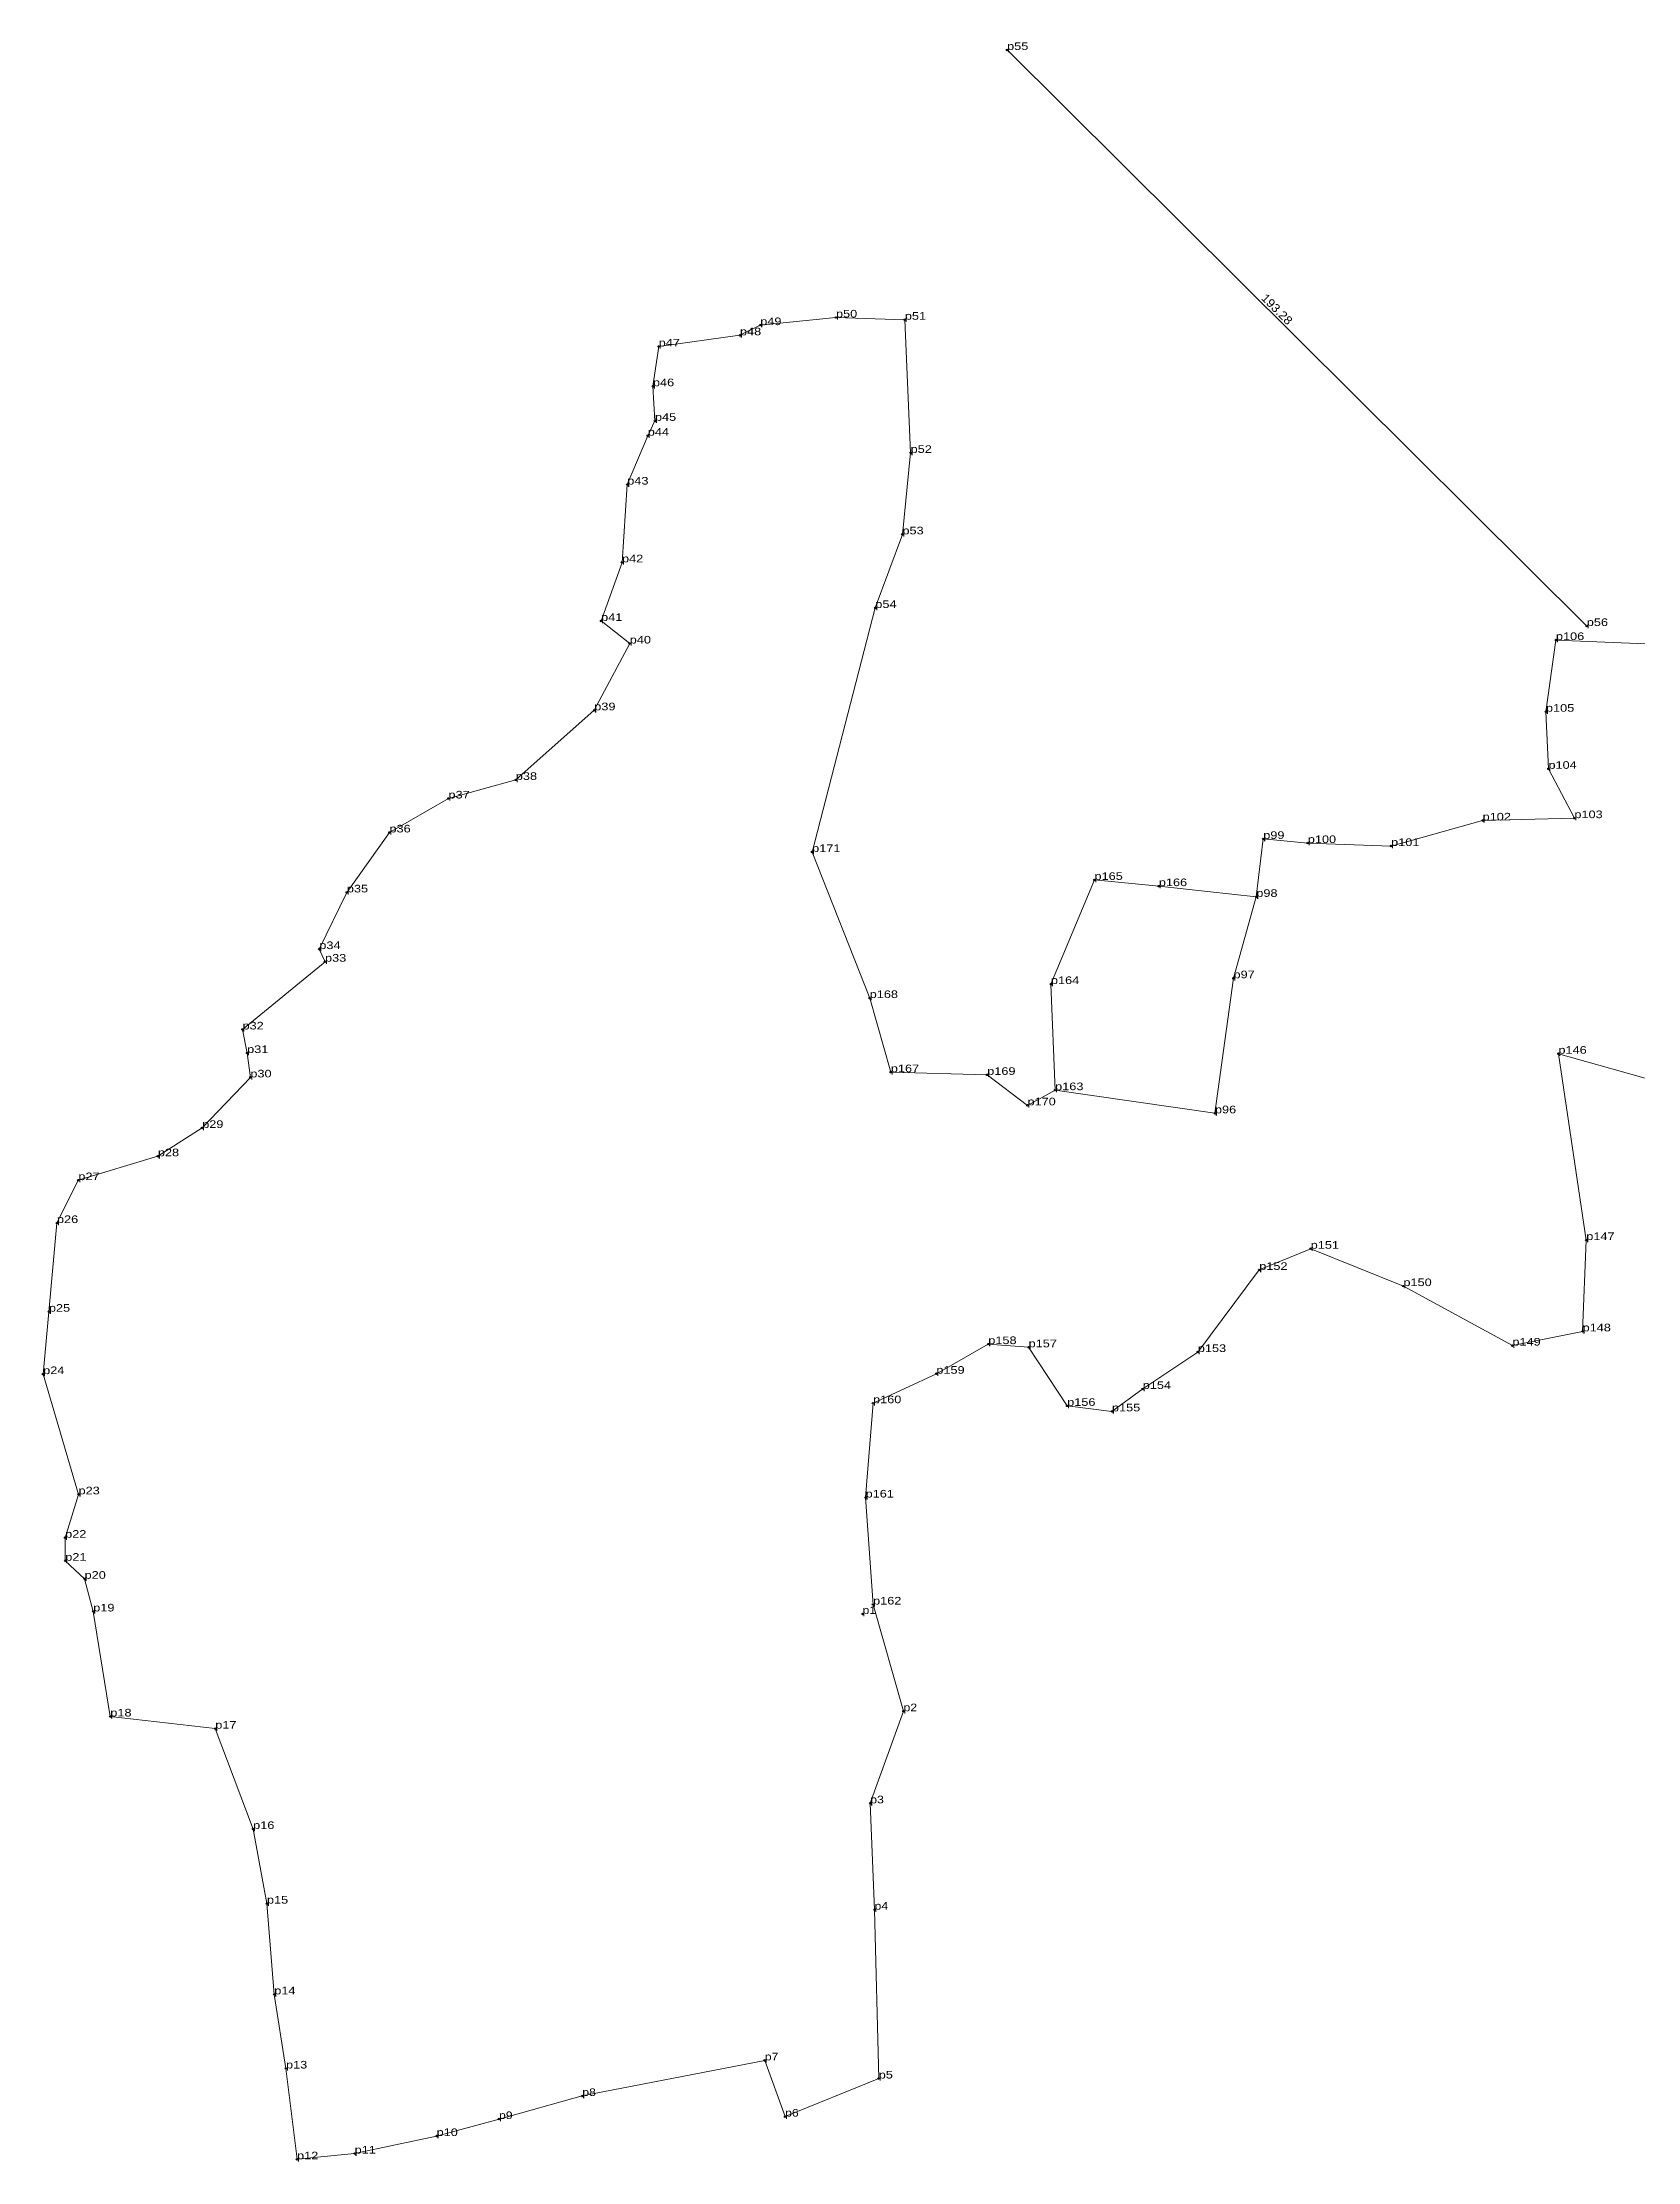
# Model space of a CAD drawing. Header units: metres. Extents: x 544648 to 555948, y 1833669 to 1842315.
# Drawn here: x 555209 to 555587, y 1840223 to 1840724 of the extents above; entities that cross this region are included whole.
import ezdxf
from ezdxf.enums import TextEntityAlignment as Align

# ---------------------------------------------------------------- set-up
doc = ezdxf.new("R2010")
doc.units = ezdxf.units.M
doc.header["$LTSCALE"] = 0.72
doc.header["$PDMODE"] = 32
doc.header["$PDSIZE"] = 0.36
doc.layers.add('10', color=7, linetype='Continuous', lineweight=13)
doc.layers.add('12', color=7, linetype='Continuous')
doc.layers.add('7', color=7, linetype='Continuous')

msp = doc.modelspace()

# ---------------------------------------------------------------- linework, layer by layer
at = {"layer": '10'}
for p, q in [((555437.42, 1840722.47), (555574.52, 1840586.23)), ((555448.78, 1840476.45), (555486.58, 1840470.98))]:
    msp.add_line(p, q, dxfattribs=at)
for points in [[(555348.18, 1840582.09), (555341.42, 1840587.42), (555346.36, 1840601.29), (555347.59, 1840619.69), (555352.45, 1840631.24), (555354.15, 1840634.76), (555353.67, 1840642.94), (555355.03, 1840652.35), (555374.25, 1840654.99), (555379.04, 1840657.4), (555396.96, 1840659.2), (555413.24, 1840658.67), (555414.61, 1840627.18), (555412.67, 1840607.91), (555406.26, 1840590.5), (555391.32, 1840532.78)], [(555592.32, 1840581.84), (555567.22, 1840582.92), (555564.86, 1840565.96), (555565.45, 1840552.46), (555571.58, 1840540.79), (555549.88, 1840540.24), (555528.24, 1840534.2), (555508.54, 1840534.9), (555498, 1840535.87), (555496.36, 1840522.17), (555490.97, 1840502.92), (555486.58, 1840470.98)], [(555405.73, 1840354.8), (555412.93, 1840329.56), (555405.07, 1840307.78), (555406.08, 1840282.62), (555407.07, 1840242.69), (555384.93, 1840233.68), (555380.12, 1840246.98), (555336.97, 1840238.56), (555317.27, 1840233.1), (555302.51, 1840229.09), (555283.12, 1840224.94), (555269.51, 1840223.58), (555266.89, 1840245.06), (555264.11, 1840262.6), (555262.39, 1840284.06), (555259.12, 1840301.7), (555250.16, 1840325.44), (555225.34, 1840328.32), (555221.3, 1840353.16), (555219.26, 1840360.89), (555214.69, 1840365.15), (555214.66, 1840370.59), (555217.83, 1840380.86), (555209.46, 1840409.29), (555210.82, 1840424.05), (555212.73, 1840445.02), (555217.78, 1840455.17), (555236.59, 1840460.82), (555247.07, 1840467.51), (555258.46, 1840479.47), (555257.7, 1840485.23), (555256.61, 1840490.81), (555276.12, 1840506.84), (555274.77, 1840509.82), (555281.28, 1840523.22), (555291.36, 1840537.41), (555305.31, 1840545.44), (555321.24, 1840549.84), (555339.79, 1840566.3), (555348.18, 1840582.09)], [(555496.36, 1840522.17), (555473.31, 1840524.71), (555458.09, 1840526.18), (555447.79, 1840501.55), (555448.78, 1840476.45), (555442.25, 1840472.86), (555432.72, 1840480.07), (555409.93, 1840480.7), (555404.93, 1840498.25), (555391.32, 1840532.78)], [(555604.57, 1840474.71), (555567.81, 1840485.07), (555574.39, 1840441), (555573.52, 1840419.41), (555556.93, 1840416.04), (555531.15, 1840430.11), (555509.22, 1840438.95), (555497.05, 1840433.94), (555482.53, 1840414.52), (555469.5, 1840405.78), (555462.22, 1840400.48), (555451.63, 1840401.78), (555442.51, 1840415.64), (555432.98, 1840416.39), (555420.69, 1840409.38), (555405.72, 1840402.41), (555403.96, 1840380.11), (555405.73, 1840354.8)]]:
    msp.add_lwpolyline(points, dxfattribs=at)
at = {"layer": '7'}
for p in [(555437.42, 1840722.47), (555396.96, 1840659.2), (555413.24, 1840658.67), (555374.25, 1840654.99), (555379.04, 1840657.4), (555355.03, 1840652.35), (555353.67, 1840642.94), (555354.15, 1840634.76), (555352.45, 1840631.24), (555414.61, 1840627.18), (555347.59, 1840619.69), (555412.67, 1840607.91), (555346.36, 1840601.29), (555341.42, 1840587.42), (555406.26, 1840590.5), (555567.22, 1840582.92), (555574.52, 1840586.23), (555348.18, 1840582.09), (555339.79, 1840566.3), (555564.86, 1840565.97), (555565.45, 1840552.46), (555321.24, 1840549.84), (555305.31, 1840545.44), (555291.36, 1840537.41), (555549.88, 1840540.24), (555571.58, 1840540.79), (555391.32, 1840532.78), (555498.01, 1840535.87), (555508.54, 1840534.9), (555528.24, 1840534.2), (555281.28, 1840523.22), (555458.09, 1840526.17), (555473.31, 1840524.71), (555496.36, 1840522.17), (555274.77, 1840509.82), (555276.12, 1840506.84), (555490.97, 1840502.92), (555404.93, 1840498.25), (555447.79, 1840501.55), (555256.61, 1840490.81), (555257.7, 1840485.23), (555567.81, 1840485.07), (555258.46, 1840479.47), (555409.93, 1840480.71), (555432.72, 1840480.07), (555442.25, 1840472.87), (555448.78, 1840476.45), (555247.07, 1840467.51), (555486.58, 1840470.99), (555236.59, 1840460.82), (555217.78, 1840455.17), (555212.73, 1840445.02), (555509.22, 1840438.95), (555574.39, 1840441), (555497.05, 1840433.94), (555531.15, 1840430.11), (555210.82, 1840424.05), (555573.52, 1840419.41), (555432.98, 1840416.39), (555442.51, 1840415.64), (555482.53, 1840414.52), (555556.93, 1840416.04), (555209.46, 1840409.29), (555420.69, 1840409.38), (555405.72, 1840402.41), (555469.49, 1840405.78), (555451.63, 1840401.78), (555462.22, 1840400.48), (555217.83, 1840380.86), (555403.96, 1840380.11), (555214.66, 1840370.59), (555214.69, 1840365.15), (555219.26, 1840360.89), (555221.3, 1840353.16), (555403.24, 1840352.57), (555405.73, 1840354.8), (555225.34, 1840328.32), (555412.93, 1840329.56), (555250.16, 1840325.44), (555405.07, 1840307.78), (555259.12, 1840301.7), (555262.39, 1840284.06), (555406.08, 1840282.62), (555264.11, 1840262.6), (555380.12, 1840246.98), (555266.89, 1840245.06), (555407.07, 1840242.69), (555336.97, 1840238.56), (555317.27, 1840233.1), (555384.93, 1840233.68), (555302.51, 1840229.09), (555269.51, 1840223.58), (555283.12, 1840224.94)]:
    msp.add_point(p, dxfattribs=at)

# ---------------------------------------------------------------- texts
at = {"layer": '10', "width": 1.1}
msp.add_text('193.28', height=2, rotation=315.18, dxfattribs=at).set_placement((555500.55, 1840660.45), align=Align.CENTER)
at = {"layer": '12'}
for s, width, p in [('p55', 1.25, (555437.42, 1840722.47)), ('p49', 1.25, (555379.04, 1840657.4)), ('p50', 1.25, (555396.96, 1840659.2)), ('p51', 1.25, (555413.24, 1840658.67)), ('p47', 1.25, (555355.03, 1840652.35)), ('p48', 1.25, (555374.25, 1840654.99)), ('p46', 1.25, (555353.67, 1840642.94)), ('p44', 1.25, (555352.45, 1840631.24)), ('p45', 1.25, (555354.15, 1840634.76)), ('p52', 1.25, (555414.61, 1840627.18)), ('p43', 1.25, (555347.59, 1840619.69)), ('p53', 1.25, (555412.67, 1840607.91)), ('p42', 1.25, (555346.36, 1840601.29)), ('p41', 1.25, (555341.42, 1840587.42)), ('p54', 1.25, (555406.26, 1840590.5)), ('p56', 1.25, (555574.52, 1840586.23)), ('p40', 1.25, (555348.18, 1840582.09)), ('p106', 1.25, (555567.22, 1840582.92)), ('p39', 1.25, (555339.79, 1840566.3)), ('p105', 1.25, (555564.86, 1840565.96)), ('p104', 1.25, (555565.45, 1840552.46)), ('p38', 1.25, (555321.24, 1840549.84)), ('p37', 1.25, (555305.31, 1840545.44)), ('p103', 1.25, (555571.58, 1840540.79)), ('p36', 1.25, (555291.36, 1840537.41)), ('p99', 1.25, (555498, 1840535.87)), ('p102', 1.25, (555549.88, 1840540.24)), ('p171', 1.25, (555391.32, 1840532.78)), ('p100', 1.25, (555508.54, 1840534.9)), ('p101', 1.25, (555528.24, 1840534.2)), ('p165', 1.25, (555458.09, 1840526.18)), ('p35', 1.25, (555281.28, 1840523.22)), ('p166', 1.25, (555473.31, 1840524.71)), ('p98', 1.25, (555496.36, 1840522.17)), ('p34', 1.25, (555274.77, 1840509.82)), ('p33', 1.25, (555276.12, 1840506.84)), ('p164', 1.25, (555447.79, 1840501.55)), ('p97', 1.25, (555490.97, 1840502.92)), ('p168', 1.25, (555404.93, 1840498.25)), ('p32', 1.25, (555256.61, 1840490.81)), ('p31', 1.25, (555257.7, 1840485.23)), ('p167', 1.25, (555409.93, 1840480.7)), ('p146', 1.25, (555567.81, 1840485.07)), ('p30', 1.25, (555258.46, 1840479.47)), ('p169', 1.25, (555432.72, 1840480.07)), ('p163', 1.25, (555448.78, 1840476.45)), ('p170', 1.25, (555442.25, 1840472.86)), ('p96', 1.25, (555486.58, 1840470.98)), ('p29', 1.25, (555247.07, 1840467.51)), ('p28', 1.25, (555236.59, 1840460.82)), ('p27', 1.25, (555217.78, 1840455.17)), ('p26', 1.25, (555212.73, 1840445.02)), ('p147', 1.25, (555574.39, 1840441)), ('p151', 1.25, (555509.22, 1840438.95)), ('p152', 1.25, (555497.05, 1840433.94)), ('p150', 1.25, (555531.15, 1840430.11)), ('p25', 1.25, (555210.82, 1840424.05)), ('p158', 1.25, (555432.98, 1840416.39)), ('p157', 1.25, (555442.51, 1840415.64)), ('p149', 1.25, (555556.93, 1840416.04)), ('p148', 1.25, (555573.52, 1840419.41)), ('p153', 1.25, (555482.53, 1840414.52)), ('p24', 1.25, (555209.46, 1840409.29)), ('p159', 1.25, (555420.69, 1840409.38)), ('p154', 1.25, (555469.5, 1840405.78)), ('p160', 1.25, (555405.72, 1840402.41)), ('p156', 1.25, (555451.63, 1840401.78)), ('p155', 1.25, (555462.22, 1840400.48)), ('p23', 1.25, (555217.83, 1840380.86)), ('p161', 1.25, (555403.96, 1840380.11)), ('p22', 1.25, (555214.66, 1840370.59)), ('p21', 1.25, (555214.69, 1840365.15)), ('p20', 1.25, (555219.26, 1840360.89)), ('p19', 1.25, (555221.3, 1840353.16)), ('p1', 1.2, (555403.24, 1840352.57)), ('p162', 1.25, (555405.73, 1840354.8)), ('p18', 1.25, (555225.34, 1840328.32)), ('p17', 1.25, (555250.16, 1840325.44)), ('p2', 1.2, (555412.93, 1840329.56)), ('p3', 1.2, (555405.07, 1840307.78)), ('p16', 1.25, (555259.12, 1840301.7)), ('p15', 1.25, (555262.39, 1840284.06)), ('p4', 1.2, (555406.08, 1840282.62)), ('p14', 1.25, (555264.11, 1840262.6)), ('p13', 1.25, (555266.89, 1840245.06)), ('p7', 1.2, (555380.12, 1840246.98)), ('p5', 1.25, (555407.07, 1840242.69)), ('p8', 1.2, (555336.97, 1840238.56)), ('p9', 1.2, (555317.27, 1840233.1)), ('p6', 1.2, (555384.93, 1840233.68)), ('p11', 1.25, (555283.12, 1840224.94)), ('p10', 1.25, (555302.51, 1840229.09)), ('p12', 1.25, (555269.51, 1840223.58))]:
    msp.add_text(s, height=1.8, dxfattribs=dict(at, width=width)).set_placement(p)

doc.saveas('drawing.dxf')
